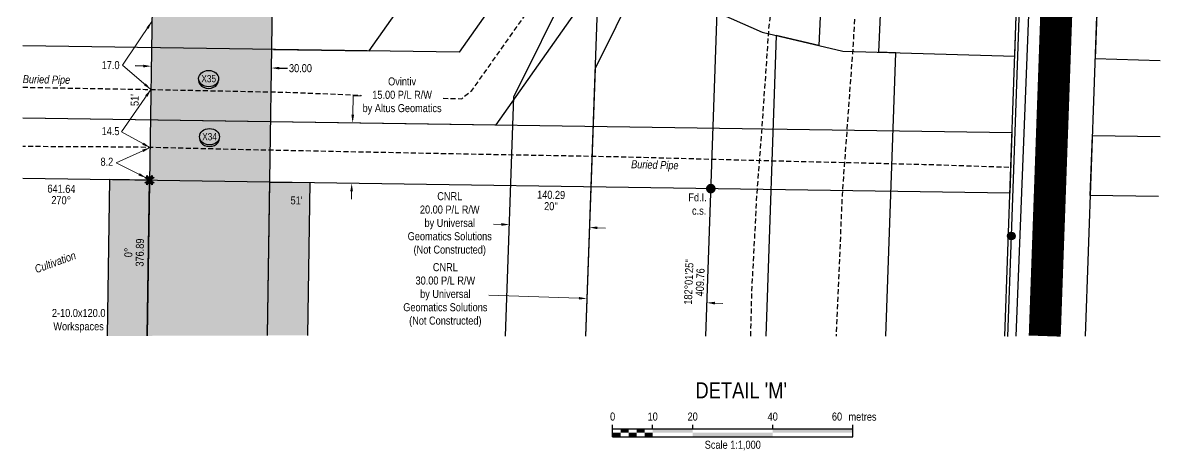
# Model space of a CAD drawing. Extents: x 338216 to 346362, y 6125251 to 6136161.
# Drawn here: x 344582 to 346002, y 6133613 to 6134146 of the extents above; entities that cross this region are included whole.
import ezdxf
from ezdxf.enums import TextEntityAlignment as Align

# ---------------------------------------------------------------- set-up
doc = ezdxf.new("R2010")
doc.units = 0
doc.header["$LTSCALE"] = 5
doc.header["$PDSIZE"] = 0.5
doc.linetypes.add('UG_PIPE', pattern=[1.875, 1.25, -0.625])
doc.layers.get('Defpoints').update_dxf_attribs({"color": 9})
for name, color, linetype in [('AS-PIPE-UG', 44, 'UG_PIPE'), ('AS-PIPE-UG-T', 44, 'Continuous'), ('AS-POWER', 104, 'foc-POWER'), ('AS-POWER-EXISTING-PP', 72, 'Continuous'), ('AS-ROADS', 254, 'Continuous'), ('AS-TELUS', 224, 'foc-TEL'), ('C-RW', 13, 'Continuous'), ('C-WS-S', 13, 'Continuous'), ('DETAIL-T', 7, 'Continuous'), ('F-RW', 190, 'Continuous'), ('L-BD', 7, 'Continuous'), ('L-BD1', 253, 'Continuous'), ('L-MON', 1, 'Continuous'), ('L-SEC', 7, 'Continuous'), ('P-CROSSINGS', 250, 'Continuous'), ('P-PROPOSED', 10, 'Continuous'), ('P-PROPOSED-H', 21, 'Continuous'), ('P-TEMP-BLUE', 146, 'Continuous'), ('P-TEMP-BLUE-T', 146, 'Continuous'), ('P-TXT', 4, 'Continuous')]:
    doc.layers.add(name, color=color, linetype=linetype)
for name, color, linetype, lineweight in [('C-RW-T', 13, 'Continuous', 9), ('F-RW-T', 190, 'Continuous', 9), ('T-TEXT', 48, 'Continuous', 18), ('T-TIE-T', 201, 'Continuous', 18)]:
    doc.layers.add(name, color=color, linetype=linetype, lineweight=lineweight)
doc.layers.add('P-TEMP-BLUE-H', color=7, linetype='Continuous', true_color=0x99e6ff)
doc.styles.add('80', font='ARIALN.TTF', dxfattribs={"height": 10})
doc.styles.add('80CG', font='ARIALN.TTF', dxfattribs={"height": 10})
doc.styles.add('80L', font='ARIALN.TTF', dxfattribs={"height": 10})
doc.styles.add('80LS', font='ARIALNI.TTF', dxfattribs={"height": 10})
doc.styles.add('Crossing', font='ARIALN.TTF', dxfattribs={"height": 10})
doc.styles.add('foc-LtypeFont', font='ARIALN.TTF', dxfattribs={"height": 7.35})
doc.linetypes.add('foc-POWER', pattern='A,6,-1,["P",foc-LtypeFont,S=0.2,R=0,X=-0.625,Y=-0.75],-1.24,4', length=12.24)
doc.linetypes.add('foc-TEL', pattern='A,2,-1,["T",foc-LtypeFont,S=0.2,R=0,X=-0.425,Y=-0.75],-1.24,8', length=12.24)
doc.dimstyles.new('Compass 5 000', dxfattribs={"dimscale": 5, "dimtxt": 9, "dimasz": 2, "dimexe": 0.2, "dimexo": 0.0625, "dimgap": 0.5, "dimtad": 0, "dimtih": 1, "dimtoh": 1, "dimzin": 0, "dimdsep": 46, "dimtxsty": '80CG', "dimcen": 0.1, "dimse1": 1, "dimse2": 1, "dimclrd": 256, "dimclrt": 256, "dimaunit": 1, "dimadec": 4, "dimazin": 0, "dimtfac": 0.06, "dimtofl": 0, "dimtmove": 0, "dimatfit": 1, "dimfxl": 0.2, "dimtolj": 1, "dimtzin": 0, "dimlwd": -1, "dimarcsym": 0})

# ---------------------------------------------------------------- blocks, each defined once
blk = doc.blocks.new('*U254')
at = {"color": 0}
for p, q in [((-150, 0), (-150, 15)), ((-100, 10), (-100, 15)), ((-50, 10), (-50, 15)), ((50, 10), (50, 15)), ((150.2, 0), (150.2, 15)), ((-150, 10), (150.2, 10)), ((-150, 0), (150.2, 0))]:
    blk.add_line(p, q, dxfattribs=at)
for points in [[(-150, 5), (-140, 5), (-150, 0), (-140, 0)], [(-140, 10), (-130, 10), (-140, 5), (-130, 5)], [(-130, 5), (-120, 5), (-130, 0), (-120, 0)], [(-120, 10), (-110, 10), (-120, 5), (-110, 5)], [(-110, 5), (-100, 5), (-110, 0), (-100, 0)], [(-100, 10), (-50, 10), (-100, 5), (-50, 5)], [(-50, 5), (50, 5), (-50, 0), (50, 0)], [(50, 10), (150.2, 10), (50, 5), (150.2, 5)]]:
    blk.add_solid(points, dxfattribs=at)
at = {"color": 0, "style": '80'}
blk.add_text('metres', height=10, dxfattribs=at).set_placement((162.2, 20), align=Align.CENTER)
at = {"color": 0, "char_height": 10, "style": '80'}
for s, insert, attachment_point in [('0', (-150, 30.2), 2), ('10', (-100, 30.2), 2), ('20', (-50, 30.2), 2), ('40', (50, 30.2), 2), ('60', (136.7, 30.2), 3), ('Scale 1:1,000', (0.1, -5), 2)]:
    blk.add_mtext(s, dxfattribs=dict(at, insert=insert, attachment_point=attachment_point))
blk = doc.blocks.new('POWERPOLE')
h = blk.add_hatch(color=255)
edge = h.paths.add_edge_path()
edge.add_arc((0, 0), 0.96, 0, 360)
at = {"linetype": 'Continuous'}
for p, q in [((0.68, -0.68), (-0.68, 0.68)), ((-0.68, -0.68), (0.68, 0.68))]:
    blk.add_line(p, q, dxfattribs=at)
blk.add_circle((0, 0), 0.96, dxfattribs=at)
blk = doc.blocks.new('*D222')
at = {"layer": 'C-RW-T', "transparency": 16777216}
for p, q in [((345179.4, 6133894.5), (345169.4, 6133894.9)), ((345299.3, 6133890.3), (345309.3, 6133889.9))]:
    blk.add_line(p, q, dxfattribs=at)
for points in [[(345179.5, 6133896.2), (345179.3, 6133892.8), (345189.4, 6133894.2)], [(345299.3, 6133891.9), (345299.2, 6133888.6), (345289.3, 6133890.6)]]:
    blk.add_solid(points, dxfattribs=at)
at = {"layer": 'Defpoints', "color": 0, "transparency": 16777216}
for p in [(345289.3, 6133890.6), (345188.7, 6133875.1), (345288.6, 6133871.5)]:
    blk.add_point(p, dxfattribs=at)
at = {"layer": 'C-RW-T', "transparency": 16777216, "insert": (345114.9, 6133894.9), "char_height": 10, "attachment_point": 5, "style": '80CG'}
blk.add_mtext('\\A1;CNRL\\P20.00 P/L R/W\\Pby Universal \\PGeomatics Solutions\\P(Not Constructed) ', dxfattribs=at)
blk = doc.blocks.new('*D223')
at = {"layer": 'C-RW-T', "transparency": 16777216}
for p, q in [((345276.2, 6133802.3), (345163.9, 6133806.3)), ((345446, 6133796.3), (345456, 6133796))]:
    blk.add_line(p, q, dxfattribs=at)
for points in [[(345276.2, 6133804), (345276.1, 6133800.7), (345286.1, 6133802)], [(345446.1, 6133798), (345445.9, 6133794.6), (345436, 6133796.7)]]:
    blk.add_solid(points, dxfattribs=at)
at = {"layer": 'Defpoints', "color": 0, "transparency": 16777216}
for p in [(345286.2, 6133804.4), (345436.1, 6133799.1), (345436, 6133796.7)]:
    blk.add_point(p, dxfattribs=at)
at = {"layer": 'C-RW-T', "transparency": 16777216, "insert": (345109.4, 6133806.3), "char_height": 10, "attachment_point": 5, "style": '80CG'}
blk.add_mtext('\\A1;CNRL\\P30.00 P/L R/W\\Pby Universal \\PGeomatics Solutions\\P(Not Constructed) ', dxfattribs=at)
blk = doc.blocks.new('fdia')
at = {"color": 255, "const_width": 1}
blk.add_lwpolyline([(-0.5, 0, 1), (0.5, 0, 1)], format="xyb", close=True, dxfattribs=at)
blk = doc.blocks.new('Fdiaa')
blk.add_blockref('fdia', (0, 0))
blk = doc.blocks.new('fdib')
at = {"color": 1, "const_width": 1.6}
blk.add_lwpolyline([(-0.4, 0, 1), (0.4, 0, 1)], format="xyb", close=True, dxfattribs=at)
at = {"color": 1}
blk.add_circle((0, 0), 0.8, dxfattribs=at)
blk = doc.blocks.new('Fdibb')
blk.add_blockref('fdib', (0, 0))
blk = doc.blocks.new('fdicc')
for name in ['Fdibb', 'Fdiaa']:
    blk.add_blockref(name, (0, 0))
blk = doc.blocks.new('FDI')
blk.add_blockref('fdicc', (0, 0))
blk = doc.blocks.new('TEMP')
h = blk.add_hatch(color=255)
h.dxf.hatch_style = 1
h.paths.add_polyline_path([(0, 0.25), (-0.67, 1.15), (-0.67, 0.67), (-1.15, 0.67), (-0.25, 0), (-1.15, -0.67), (-0.67, -0.67), (-0.67, -1.15), (0, -0.25), (0.67, -1.15), (0.67, -0.67), (1.15, -0.67), (0.25, 0), (1.15, 0.67), (0.67, 0.67), (0.67, 1.15)])
h.paths.add_polyline_path([(0.57, 0.85), (0.57, 0.57), (0.85, 0.57), (0.08, 0), (0.85, -0.57), (0.57, -0.57), (0.57, -0.85), (0, -0.08), (-0.57, -0.85), (-0.57, -0.57), (-0.85, -0.57), (-0.08, 0), (-0.85, 0.57), (-0.57, 0.57), (-0.57, 0.85), (0, 0.08)], flags=16)
h = blk.add_hatch(color=1)
h.dxf.hatch_style = 1
h.paths.add_polyline_path([(0, 0.08), (-0.57, 0.85), (-0.57, 0.57), (-0.85, 0.57), (-0.08, 0), (-0.85, -0.57), (-0.57, -0.57), (-0.57, -0.85), (0, -0.08), (0.57, -0.85), (0.57, -0.57), (0.85, -0.57), (0.08, 0), (0.85, 0.57), (0.57, 0.57), (0.57, 0.85)])
at = {"color": 1}
for p, q in [((-0.08, 0), (0.08, 0)), ((0, 0.08), (0, -0.08))]:
    blk.add_line(p, q, dxfattribs=at)
at = {"color": 255, "flags": 128}
blk.add_lwpolyline([(-0.25, 0), (-1.15, 0.67), (-0.67, 0.67), (-0.67, 1.15), (0, 0.25), (0.67, 1.15), (0.67, 0.67), (1.15, 0.67), (0.25, 0), (1.15, -0.67), (0.67, -0.67), (0.67, -1.15), (0, -0.25), (-0.67, -1.15), (-0.67, -0.67), (-1.15, -0.67)], close=True, dxfattribs=at)
at = {"color": 1, "flags": 128}
blk.add_lwpolyline([(-0.08, 0), (-0.85, 0.57), (-0.57, 0.57), (-0.57, 0.85), (0, 0.08), (0.57, 0.85), (0.57, 0.57), (0.85, 0.57), (0.08, 0), (0.85, -0.57), (0.57, -0.57), (0.57, -0.85), (0, -0.08), (-0.57, -0.85), (-0.57, -0.57), (-0.85, -0.57)], close=True, dxfattribs=at)
blk = doc.blocks.new('xing2')
h = blk.add_hatch(color=50)
h.dxf.hatch_style = 1
edge = h.paths.add_edge_path()
edge.add_ellipse((0, 0), major_axis=(-12.5, 0), ratio=0.816297, start_angle=0, end_angle=360)
h = blk.add_hatch(color=250)
h.dxf.hatch_style = 1
edge = h.paths.add_edge_path()
edge.add_ellipse((0, -2), major_axis=(-12.5, 0), ratio=0.816297, start_angle=0, end_angle=180)
edge.add_line((12.5, -2), (12.5, 0))
edge.add_ellipse((0, 0), major_axis=(-12.5, 0), ratio=0.816297, start_angle=0, end_angle=180, ccw=False)
edge.add_line((-12.5, 0), (-12.5, -2))
at = {"color": 250}
blk.add_ellipse((0, 0), major_axis=(-12.5, 0), ratio=0.816297, dxfattribs=at)
blk.add_ellipse((0, -2), major_axis=(-12.5, 0), ratio=0.816297, start_param=0, end_param=3.141593, dxfattribs=at)
at = {"color": 250, "style": 'Crossing'}
blk.add_attdef('CROSSING', text='', height=9, dxfattribs=at).set_placement((0.1, 0), align=Align.MIDDLE_CENTER)
at = {"color": 250, "style": 'Crossing', "flags": 1}
for tag, p in [('OWNER', (0.1, -12.5)), ('DESCRIPTION', (0.1, -25.8)), ('LOCATION', (0.1, -39.3)), ('DWG_REF', (0.1, -52.8))]:
    blk.add_attdef(tag, text='', height=9, dxfattribs=at).set_placement(p, align=Align.MIDDLE_CENTER)
blk = doc.blocks.new('*D224')
at = {"layer": 'Defpoints', "color": 0, "transparency": 16777216}
for p in [(344990.5, 6134021.4), (344993.6, 6134021.3), (344989.4, 6133945.9)]:
    blk.add_point(p, dxfattribs=at)
at = {"layer": 'F-RW-T', "transparency": 16777216}
for p, q in [((344993.8, 6134031.3), (344994.1, 6134054.8)), ((344994.1, 6134054.8), (345004.1, 6134054.8)), ((344992.4, 6133935.8), (344992.2, 6133925.8))]:
    blk.add_line(p, q, dxfattribs=at)
for points in [[(344992.1, 6134031.3), (344995.5, 6134031.3), (344993.6, 6134021.3)], [(344990.7, 6133935.9), (344994, 6133935.8), (344992.5, 6133945.8)]]:
    blk.add_solid(points, dxfattribs=at)
at = {"layer": 'F-RW-T', "transparency": 16777216, "insert": (345055.4, 6134054.8), "char_height": 10, "attachment_point": 5, "style": '80CG', "bg_fill": 3, "box_fill_scale": 1.1, "bg_fill_color": 256, "bg_fill_true_color": 13158600, "bg_fill_transparency": 0}
blk.add_mtext('\\A1;Ovintiv\\P15.00 P/L R/W\\Pby Altus Geomatics', dxfattribs=at)
blk = doc.blocks.new('*D230')
at = {"layer": 'C-RW-T', "transparency": 16777216}
for p, q in [((344943.7, 6134288.6), (344935.5, 6134294.3)), ((345021.3, 6134233.9), (345079, 6134193.3)), ((345079, 6134193.3), (345089, 6134193.3))]:
    blk.add_line(p, q, dxfattribs=at)
for points in [[(344944.6, 6134289.9), (344942.7, 6134287.2), (344951.8, 6134282.8)], [(345022.2, 6134235.3), (345020.3, 6134232.6), (345013.1, 6134239.7)]]:
    blk.add_solid(points, dxfattribs=at)
at = {"layer": 'Defpoints', "color": 0, "transparency": 16777216}
for p in [(344974.2, 6134314.5), (345035.4, 6134271.4), (345013.1, 6134239.7)]:
    blk.add_point(p, dxfattribs=at)
at = {"layer": 'C-RW-T', "transparency": 16777216, "insert": (345128.1, 6134193.3), "char_height": 10, "attachment_point": 5, "style": '80CG', "bg_fill": 3, "box_fill_scale": 1.1, "bg_fill_color": 256, "bg_fill_true_color": 13158600, "bg_fill_transparency": 0}
blk.add_mtext('\\A1;CNRL\\P15.00 P/L R/W^JPlan 992 1609', dxfattribs=at)
blk = doc.blocks.new('*D253')
at = {"layer": 'Defpoints', "color": 0, "transparency": 16777216}
for p in [(344742.4, 6134106.2), (344892.4, 6134104), (344892.2, 6134089.7)]:
    blk.add_point(p, dxfattribs=at)
at = {"layer": 'P-TXT', "transparency": 16777216}
for p, q in [((344732.2, 6134092.1), (344722.2, 6134092.3)), ((344902.2, 6134089.6), (344912.2, 6134089.4))]:
    blk.add_line(p, q, dxfattribs=at)
for points in [[(344732.2, 6134093.8), (344732.2, 6134090.4), (344742.2, 6134092)], [(344902.2, 6134091.2), (344902.1, 6134087.9), (344892.2, 6134089.7)]]:
    blk.add_solid(points, dxfattribs=at)
at = {"layer": 'P-TXT', "transparency": 16777216, "insert": (344928.5, 6134089.4), "char_height": 10, "attachment_point": 5, "style": '80CG'}
blk.add_mtext('\\A1;30.00', dxfattribs=at)

msp = doc.modelspace()

# ---------------------------------------------------------------- hatches: boundary and pattern name
at = {"layer": 'P-PROPOSED-H'}
h = msp.add_hatch(color=256, dxfattribs=at)
h.dxf.hatch_style = 1
h.paths.add_polyline_path([(344737.186, 6133755.427), (344887.177, 6133755.857), (344895.857, 6134337.128), (345243.026, 6134829.908), (345185.863, 6134831.949), (345064.08, 6134836.296), (344746.598, 6134385.655)])
at = {"layer": 'P-TEMP-BLUE-H'}
h = msp.add_hatch(color=256, dxfattribs=at)
h.dxf.hatch_style = 1
h.paths.add_polyline_path([(344687.19, 6133755.284), (344737.184, 6133755.284), (344740.087, 6133949.639), (344690.114, 6133950.385)])
h = msp.add_hatch(color=256, dxfattribs=at)
h.dxf.hatch_style = 1
h.paths.add_polyline_path([(344887.179, 6133756), (344937.173, 6133756), (344940.01, 6133946.625), (344890.037, 6133947.371)])

# ---------------------------------------------------------------- linework, layer by layer
at = {"layer": 'AS-PIPE-UG', "flags": 128}
for points in [[(344581.697, 6134065.697), (344734.508, 6134063.043), (344911.39, 6134059.504), (345083.942, 6134052.566), (345129.856, 6134051.336), (345142.469, 6134061.699), (345158.005, 6134083.349), (345205.08, 6134150.059), (345245.076, 6134204.607), (345319.345, 6134308.949), (345398.807, 6134419.545), (345419.343, 6134450.803), (345417.943, 6134475.243), (345410.02, 6134596.976), (345405.291, 6134676.008), (345395.573, 6134820.477), (345389.674, 6134934.312), (345388.92, 6134985.76), (345393.953, 6135053.106)], [(345490.787, 6133755.148), (345492.182, 6133810.379), (345498.555, 6133931.457), (345504.589, 6134009.945), (345513.522, 6134138.872), (345541.276, 6134369.651), (345553.138, 6134530.186), (345561.512, 6134711.616), (345569.385, 6134777.821), (345570.15, 6134807.285), (345573.349, 6134840.632), (345568.67, 6134859.078), (345561.222, 6134862.033), (345491.367, 6134865.692), (345410.265, 6134871.515), (345394.603, 6134875.255), (345402.966, 6134927.003), (345404.221, 6134989.21), (345406.961, 6135052.736)], [(345474.275, 6135028.659), (345479.667, 6134986.255), (345490.254, 6134983.125), (345541.118, 6134984.075), (345604.469, 6134980.951), (345648.664, 6134976.017), (345654.648, 6134966.444), (345652.634, 6134923.783), (345648.744, 6134811.693), (345639.406, 6134653.363), (345634.318, 6134409.436), (345618.531, 6134119.335), (345615.449, 6134076.9), (345604.869, 6133931.252), (345597.333, 6133755.148)], [(345813.133, 6133965.624), (345706.932, 6133969.063), (345524.102, 6133973.432), (345327.475, 6133978.651), (345093.257, 6133982.935), (344865.357, 6133987.559), (344721.068, 6133990.949), (344581.697, 6133991.674)]]:
    msp.add_lwpolyline(points, dxfattribs=at)
at = {"layer": 'AS-POWER', "flags": 128}
msp.add_lwpolyline([(345811.938, 6133754.618), (345816.313, 6133880.193), (345850.304, 6134849.351), (345863.993, 6135245.026), (345879.167, 6135872.977)], dxfattribs=at)
at = {"layer": 'AS-ROADS', "const_width": 39.983, "flags": 128}
msp.add_lwpolyline([(345857.886, 6133755.148), (345931.064, 6135796.095), (345938.846, 6136020.767)], dxfattribs=at)
at = {"layer": 'AS-TELUS', "flags": 128}
msp.add_lwpolyline([(345822.188, 6133755.148), (345860.263, 6134716.024), (345862.847, 6134770.177), (345864.702, 6134820.591), (345891.182, 6135720.905)], dxfattribs=at)
at = {"layer": 'C-RW', "flags": 128}
for points in [[(344581.697, 6134027.43), (345172.722, 6134018.68), (345441.238, 6134399.356), (345471.966, 6135120.467), (345392.072, 6135123.872), (345363.132, 6134444.699), (345126.577, 6134109.335), (344581.697, 6134117.402)], [(344894.762, 6134112.767), (345014.197, 6134110.998), (345210.721, 6134389.611), (345229.446, 6134830.358), (345154.473, 6134833.034), (345136.812, 6134414.91), (344975.679, 6134186.545), (344581.697, 6134192.378)], [(345434.53, 6133755.148), (345448.852, 6134159.759), (345474.633, 6134273.851), (345515.259, 6134453.497), (345531.21, 6134819.426), (345606.069, 6134816.802), (345581.134, 6134234.67), (345575.984, 6134117.675), (345522.677, 6134130.278), (345509.414, 6133755.148)], [(345659.564, 6133755.148), (345672.087, 6134108.68), (345650.763, 6134109.299), (345656.033, 6134231.462), (345680.996, 6134814.24), (345606.069, 6134816.802), (345581.134, 6134234.67), (345575.984, 6134117.675), (345522.677, 6134130.278), (345509.398, 6133755.148)]]:
    msp.add_lwpolyline(points, dxfattribs=at)
at = {"layer": 'C-WS-S', "flags": 128}
for points in [[(345184.47, 6133755.148), (345195.041, 6134053.569), (345403.451, 6134473.494), (345418.811, 6134823.599), (345493.734, 6134820.924), (345477.652, 6134454.369), (345296.315, 6134088.994), (345284.49, 6133755.148)], [(345434.519, 6133755.148), (345448.852, 6134159.759), (345474.633, 6134273.851), (345515.259, 6134453.497), (345531.21, 6134819.426), (345459.254, 6134822.155), (345441.238, 6134399.356), (345300.228, 6134199.445), (345284.49, 6133755.148)]]:
    msp.add_lwpolyline(points, dxfattribs=at)
at = {"layer": 'F-RW', "flags": 128}
for points in [[(344770.313, 6134786.038), (344786.502, 6134714.485), (344834.222, 6134617.596), (344877.027, 6134566.768), (344903.073, 6134535.514), (345413.436, 6134175.398), (345504.916, 6134134.477), (345605.896, 6134110.603), (345820.541, 6134104.366), (345824.196, 6134219.298), (345620.791, 6134225.712), (345541.403, 6134244.003), (345467.274, 6134277.111), (344981.246, 6134621.685), (344930.22, 6134681.522), (344895.948, 6134752.227), (344878.572, 6134829.055), (344879.881, 6134865.025)], [(346002.12, 6134213.218), (345924.889, 6134215.702), (345920.852, 6134101.632), (346002.12, 6134098.995)], [(344581.697, 6134027.392), (345816.875, 6134009.143), (345814.303, 6133933.571), (344581.697, 6133951.975)], [(346000.12, 6133929.345), (345914.801, 6133930.646), (345917.453, 6134005.582), (346002.12, 6134004.291)]]:
    msp.add_lwpolyline(points, dxfattribs=at)
at = {"layer": 'L-SEC'}
for p, q in [((345908.803, 6133755.148), (345979.083, 6135743.628)), ((345808.198, 6133755.148), (345877.692, 6135721.392))]:
    msp.add_line(p, q, dxfattribs=at)
at = {"layer": 'P-TEMP-BLUE', "flags": 128}
for points in [[(344737.184, 6133755.284), (344740.087, 6133949.639), (344690.114, 6133950.385), (344687.19, 6133755.284)], [(344887.179, 6133756), (344890.037, 6133947.371), (344940.01, 6133946.625), (344937.173, 6133756)]]:
    msp.add_lwpolyline(points, dxfattribs=at)

# ---------------------------------------------------------------- block references
at = {"layer": 'AS-POWER-EXISTING-PP', "xscale": 4.997854979960912, "yscale": 4.997854979960912, "zscale": 24.9892748998045}
msp.add_blockref('POWERPOLE', (345816.313, 6133880.193), dxfattribs=at)
at = {"layer": 'DETAIL-T', "xscale": 0.9993540590989198, "yscale": 0.9993540590989198, "zscale": 0.9993540590989198}
msp.add_blockref('*U254', (345468.221, 6133629.514), dxfattribs=at)
at = {"layer": 'L-MON'}
for name, p, xscale, yscale, zscale in [('TEMP', (344740.087, 6133949.639), 4.99785497996091, 4.99785497996091, 4.99785497996091), ('FDI', (345440.915, 6133939.15), 4.997854979960912, 4.997854979960912, 4.997854979960912)]:
    msp.add_blockref(name, p, dxfattribs=dict(at, xscale=xscale, yscale=yscale, zscale=zscale))
at = {"layer": 'P-CROSSINGS', "xscale": 0.9995709959921786, "yscale": 0.9995709959921786, "zscale": 0.9995709959921786}
for p, values in [((344813.838, 6134076.428), {'CROSSING': 'X35'}), ((344814.861, 6134003.99), {'CROSSING': 'X34'})]:
    msp.add_blockref('xing2', p, dxfattribs=at).add_auto_attribs(values)

# ---------------------------------------------------------------- texts
at = {"layer": 'AS-PIPE-UG-T', "char_height": 9.99354, "attachment_point": 1, "style": '80L'}
for insert, rotation in [((344581.84, 6134080.824), 359.145343), ((345341.568, 6133974.697), 358.479617)]:
    msp.add_mtext_dynamic_manual_height_columns('{\\fArial Narrow|b0|i1|c0|p34;Buried Pipe}', width=80.2282, gutter_width=50, heights=[0], dxfattribs=dict(at, insert=insert, rotation=rotation))
at = {"layer": 'DETAIL-T', "color": 3, "insert": (345478.874, 6133687.425), "char_height": 19.9871, "width": 223.71342, "attachment_point": 5, "style": '80CG'}
msp.add_mtext("DETAIL 'M'", dxfattribs=at)
at = {"layer": 'L-BD', "style": '80L'}
for s, height, rotation, p in [('641.64', 9.9957, 359.1447, (344629.986, 6133938.933)), ('270°', 9.9957, 359.1447, (344629.773, 6133924.691)), ("51'", 9.9957, 359.1447, (344923.567, 6133924.397)), ('140.29', 9.9957, 359.1447, (345241.496, 6133931.465)), ("20''", 9.9957, 359.1447, (345241.284, 6133917.222)), ("182°01'25''", 9.99571, 87.9726, (345413.298, 6133822.692)), ('409.76', 9.9957, 87.9726, (345427.533, 6133822.188))]:
    msp.add_text(s, height=height, rotation=rotation, dxfattribs=at).set_placement(p, align=Align.MIDDLE)
at = {"layer": 'L-BD1', "style": '80L'}
for s, p in [("51'", (344721.542, 6134049.742)), ('376.89', (344727.838, 6133859.339)), ('0%%D', (344713.596, 6133859.551))]:
    msp.add_text(s, height=9.9957, rotation=89.1446, dxfattribs=at).set_placement(p, align=Align.MIDDLE)
at = {"layer": 'L-MON', "insert": (345411.805, 6133933.27), "char_height": 9.99571, "attachment_point": 1, "style": '80L'}
msp.add_mtext_dynamic_manual_height_columns('\\pi1.0708;Fd.I.\\P\\pi5.6459;c.s.', width=22.04407, gutter_width=50, heights=[0], dxfattribs=at)
at = {"layer": 'P-TEMP-BLUE-T', "insert": (344622.652, 6133788.975), "char_height": 9.99571, "attachment_point": 1, "style": '80L'}
msp.add_mtext_dynamic_manual_height_columns('\\pi-4.5334;2-10.0x120.0\\P\\pi-2.7504;Workspaces', width=56.90082, gutter_width=50, heights=[0], dxfattribs=at)
at = {"layer": 'T-TEXT', "style": '80LS'}
msp.add_text('Cultivation', height=9.99571, rotation=20, dxfattribs=at).set_placement((344622.269, 6133847.363), align=Align.MIDDLE_CENTER)
at = {"layer": 'T-TIE-T', "char_height": 9.9978, "attachment_point": 1, "style": '80L'}
for s, insert in [('17.0', (344680.294, 6134098.322)), ('14.5', (344680.208, 6134015.952)), ('8.2', (344678.786, 6133977.716))]:
    msp.add_mtext_dynamic_manual_height_columns(s, width=17.81647, gutter_width=50, heights=[0], dxfattribs=dict(at, insert=insert))

# ---------------------------------------------------------------- dimensions: what is measured, and where the dimension line sits
at = {"layer": 'C-RW-T'}
for base, p1, p2, angle, text, picture, middle in [((345289.288, 6133890.616), (345188.718, 6133875.075), (345288.612, 6133871.537), 357.971292, 'CNRL\\P20.00 P/L R/W\\Pby Universal \\PGeomatics Solutions\\P(Not Constructed) ', '*D222', (345114.908, 6133894.863)), ((345435.999, 6133796.659), (345286.234, 6133804.379), (345436.085, 6133799.075), 357.972801, 'CNRL\\P30.00 P/L R/W\\Pby Universal \\PGeomatics Solutions\\P(Not Constructed) ', '*D223', (345109.45, 6133806.288))]:
    dim = msp.add_linear_dim(base=base, p1=p1, p2=p2, angle=angle, text=text, dimstyle='Compass 5 000', dxfattribs=at)
    dim.commit()
    dim.dimension.update_dxf_attribs({"geometry": picture, "text_midpoint": middle, "dimtype": 161})
at = {"layer": 'P-TXT'}
dim = msp.add_linear_dim(base=(344892.163, 6134089.725), p1=(344742.426, 6134106.245), p2=(344892.376, 6134104.005), angle=359.1444, text='30.00', dimstyle='Compass 5 000', dxfattribs=at)
dim.commit()
dim.dimension.update_dxf_attribs({"geometry": '*D253', "text_midpoint": (344928.484, 6134089.426), "dimtype": 161})

# ---------------------------------------------------------------- leaders
at = {"layer": 'T-TIE-T'}
for points in [[(344743.045, 6134147.796), (344706.371, 6134093.282)], [(344741.777, 6134062.822), (344706.371, 6134093.282)], [(344741.777, 6134062.822), (344704.968, 6134010.036)], [(344740.695, 6133990.38), (344704.968, 6134010.036)], [(344740.695, 6133990.38), (344698.34, 6133971.478)], [(344735.8, 6133952.574), (344698.34, 6133971.478)]]:
    msp.add_leader(points, dimstyle='Compass 5 000', dxfattribs=at)

# ---------------------------------------------------------------- next in the draw order: dimensions: what is measured, and where the dimension line sits
at = {"layer": 'C-RW-T'}
dim = msp.add_linear_dim(base=(345013.103, 6134239.692), p1=(344974.17, 6134314.53), p2=(345035.427, 6134271.394), angle=324.847838, text='CNRL\\P15.00 P/L R/W^JPlan 992 1609', dimstyle='Compass 5 000', override={"dimtfill": 1}, dxfattribs=at)
dim.commit()
dim.dimension.update_dxf_attribs({"geometry": '*D230', "text_midpoint": (345128.078, 6134193.295), "dimtype": 161})
at = {"layer": 'F-RW-T'}
dim = msp.add_linear_dim(base=(344993.64, 6134021.306), p1=(344989.414, 6133945.887), p2=(344990.529, 6134021.352), angle=89.153577, text='Ovintiv\\P15.00 P/L R/W\\Pby Altus Geomatics', dimstyle='Compass 5 000', override={"dimtfill": 1}, dxfattribs=at)
dim.commit()
dim.dimension.update_dxf_attribs({"geometry": '*D224', "text_midpoint": (345055.4, 6134054.756), "dimtype": 161})

# ---------------------------------------------------------------- next in the draw order: linework, layer by layer
at = {"layer": 'P-PROPOSED', "flags": 128}
msp.add_lwpolyline([(344887.177, 6133755.857), (344895.857, 6134337.128), (345243.026, 6134829.908), (345185.863, 6134831.949), (345064.08, 6134836.296), (344746.598, 6134385.655), (344737.186, 6133755.427)], dxfattribs=at)

doc.saveas('drawing.dxf')
